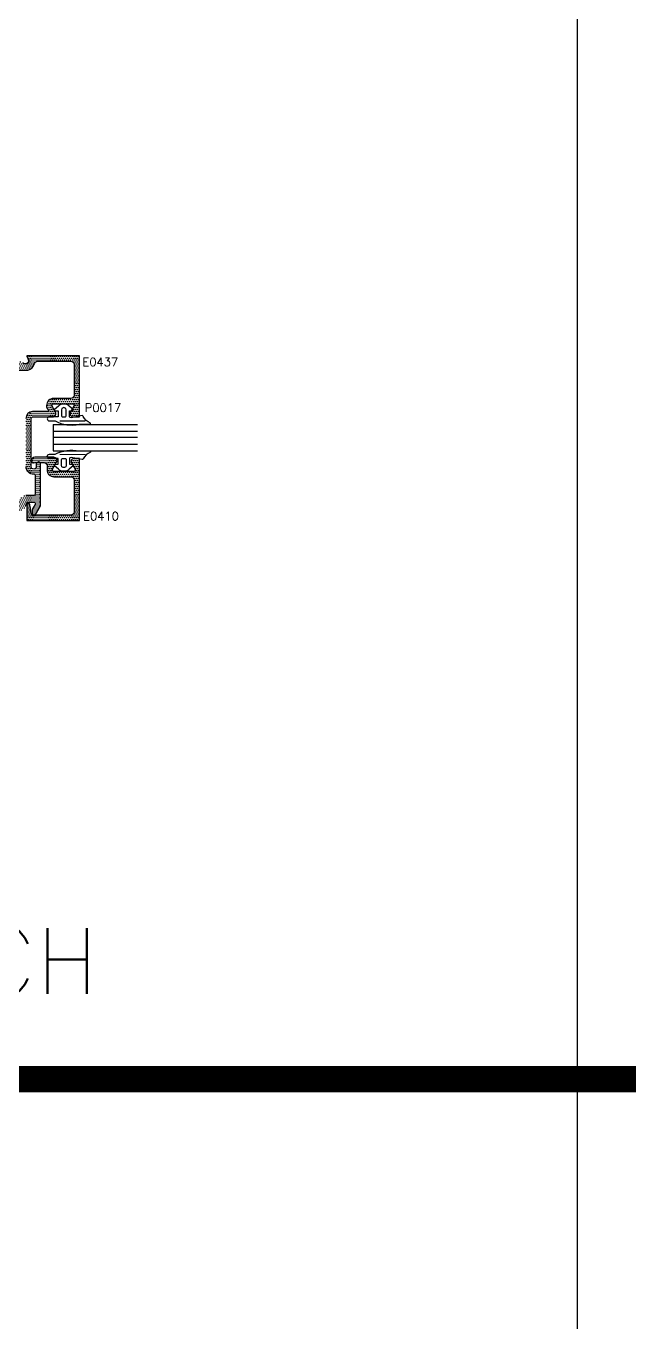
# Model space of a CAD drawing. Extents: x 0 to 130, y 0 to 90.
# Drawn here: x 53.81 to 59.54, y 57.57 to 69.9 of the extents above; entities that cross this region are included whole.
import ezdxf

# ---------------------------------------------------------------- set-up
doc = ezdxf.new("R2010")
doc.units = 0
doc.header["$MEASUREMENT"] = 0
doc.layers.get('0').update_dxf_attribs({"linetype": 'CONTINUOUS'})
for name, color, linetype in [('R-ANNO-TEXT', 6, 'CONTINUOUS'), ('R-DET1', 4, 'CONTINUOUS'), ('R-DET2', 2, 'CONTINUOUS'), ('R-PAT1', 5, 'CONTINUOUS'), ('TITLE', 7, 'CONTINUOUS')]:
    doc.layers.add(name, color=color, linetype=linetype)
doc.styles.get("Standard").update_dxf_attribs({"font": 'simplex'})
pattern_1 = [(0, (46.7444437061597, 61.86468328502473), (0.009375, 0.01875), [0, -0.01875])]

msp = doc.modelspace()

# ---------------------------------------------------------------- hatches: boundary and pattern name
at = {"layer": 'R-PAT1'}
h = msp.add_hatch(dxfattribs=at)
h.set_pattern_fill('DOTS', color=256, scale=0.3, style=0)
h.set_pattern_definition(pattern_1)
edge = h.paths.add_edge_path()
edge.add_line((53.89934703333492, 65.34596451137291), (53.87135733333492, 65.29748351137292))
edge.add_line((53.87135733333492, 65.29748351137292), (53.8713572169296, 65.25346551137292))
edge.add_arc((53.88635723333492, 65.25346551137292), 0.01500001640532567, 180.0000000000017, 330.0000361788715)
edge.add_line((53.89934763333492, 65.24596551137292), (53.94935693333492, 65.33258651137291))
edge.add_line((53.94935693333492, 65.33258651137292), (53.94935685241154, 65.72954751137293))
edge.add_arc((53.92935723333491, 65.72954751137291), 0.01999961907662406, 6.361230519997273e-12, 97.42321911392676)
edge.add_arc((53.92935646722647, 65.72954780000877), 0.01999923389363516, 97.42114952087478, 180.0008269124975)
edge.add_line((53.90935723333492, 65.72954751137291), (53.90935743333492, 65.70754851137292))
edge.add_arc((53.88435743333491, 65.70754851137292), 0.02500000000000124, -179.99770816882062, 0, ccw=False)
edge.add_line((53.85935743335492, 65.70754751137292), (53.85935733333492, 65.93796721137292))
edge.add_line((53.85935733333492, 65.93796721137292), (53.85935713333492, 66.16446481137292))
edge.add_arc((53.87435713333492, 66.16446481137292), 0.01499999999999968, 89.99999999999659, 179.9999999999966, ccw=False)
edge.add_line((53.87435713333492, 66.17946481137292), (54.06486313333492, 66.17946630056261))
edge.add_arc((54.06486313333492, 66.21046631137293), 0.03100001081031944, 270.0000000000016, 389.9999884644409)
edge.add_line((54.09170993333491, 66.22596631137291), (54.05937823333491, 66.28196481137292))
edge.add_arc((54.07236853333492, 66.28946481137292), 0.01499992980283641, 89.99999999999659, 210.0001548077412, ccw=False)
edge.add_line((54.07236853333492, 66.30446474117575), (54.25435727333492, 66.30446481137291))
edge.add_arc((54.25435727333492, 66.28946481137292), 0.01499999999999924, -30.000059314162513, 89.99999999999659, ccw=False)
edge.add_line((54.26734764662747, 66.28196479792493), (54.23501630109439, 66.22596636462802))
edge.add_arc((54.26186317333492, 66.21046631137293), 0.03100010000000128, 149.9999930530581, 270.0000000000032)
edge.add_line((54.26186317333492, 66.17946621137293), (54.31935733333491, 66.17946801137293))
edge.add_line((54.31935733333491, 66.17946801137292), (54.31935733333491, 66.76046551137291))
edge.add_line((54.31935733333491, 66.76046551137291), (53.81935733333491, 66.76046551137291))
edge.add_line((53.81935733333491, 66.76046551137291), (53.83314333333492, 66.72597254137291))
edge.add_arc((53.80435723333492, 66.71446789137292), 0.03099994394885958, -142.5250916519979, 21.784609248622417, ccw=False)
edge.add_line((53.7797550621495, 66.69560709346308), (53.75572983333492, 66.72656048137291))
edge.add_line((53.75572983333492, 66.72656048137291), (53.69074255949199, 66.6491099894204))
edge.add_arc((53.70223233333492, 66.63946711137292), 0.01500000000000109, 139.9946948706572, 270.0000000000068)
edge.add_line((53.70223233333492, 66.62446711137292), (53.82779794687775, 66.62447045937704))
edge.add_arc((53.80435732159745, 66.71446773441467), 0.09299985176187427, 284.5988618965204, 343.6051380217329)
edge.add_arc((53.92331523333492, 66.67946804137291), 0.03100000016533, 89.99999999999841, 163.6050192300906, ccw=False)
edge.add_line((53.92331523333492, 66.71046804153825), (54.23835748333492, 66.71046804137292))
edge.add_arc((54.23835748333492, 66.67946804137291), 0.03100000000000014, 1.848251019964664e-05, 90, ccw=False)
edge.add_line((54.26935748333491, 66.67946805137292), (54.26935748333491, 66.38546551137293))
edge.add_arc((54.23835748333492, 66.38546551137291), 0.03100000000000058, 269.9999630349812, 359.9999999999992, ccw=False)
edge.add_line((54.23835746333491, 66.35446551137292), (54.07236853333492, 66.35446480757999))
edge.add_arc((54.07236853333492, 66.28946481137292), 0.06499999620707753, 89.99999999999922, 180.245402995655)
edge.add_line((54.00736913333491, 66.28918641137292), (54.00736853333491, 66.27204691137293))
edge.add_line((54.00736853333492, 66.27204691137293), (54.03195203333492, 66.22946731137293))
edge.add_line((54.03195203333492, 66.22946731137291), (53.87435743333491, 66.2294648113729))
edge.add_arc((53.87435743333491, 66.16446481137292), 0.06499999999999861, 90.00000000000078, 180.0000000000008)
edge.add_line((53.80935743333492, 66.16446481137292), (53.80935701837603, 65.70754851137292))
edge.add_arc((53.87936042194178, 65.70754988744704), 0.07000340357927355, 180.0011262772362, 273.3696336210393)
edge.add_arc((53.88435743333492, 65.62269351137292), 0.01499997685864803, 1.5916157281026244e-12, 93.37247195563839, ccw=False)
edge.add_line((53.89935741019357, 65.62269351137292), (53.89935733333492, 65.44546651137291))
edge.add_arc((53.88435743333492, 65.44546651137291), 0.0149998999999994, -90, 1.5916157281026244e-12, ccw=False)
edge.add_line((53.88435743333492, 65.43046661137292), (53.80935733333492, 65.43046751137292))
edge.add_arc((53.80935733333492, 65.36846751137291), 0.06200000000000205, 89.99999999999754, 179.9999999999976)
edge.add_line((53.74735733333491, 65.36846751137291), (53.74735723333491, 65.34140951137292))
edge.add_arc((53.73235723333491, 65.34140951137292), 0.01500000000000057, -59.999272219169825, 1.5916157281026244e-12, ccw=False)
edge.add_line((53.73985739834036, 65.32841922558349), (53.66497500939106, 65.2851852025833))
edge.add_arc((53.67735733333492, 65.26346751137292), 0.02499960115201863, 119.6895913246472, 300.3387913391531)
edge.add_line((53.68998493333491, 65.24189151137291), (53.80185739834036, 65.30647722558348))
edge.add_arc((53.79435723333491, 65.31946751137292), 0.0150000000000004, 300.0007277808302, 360.0000000000016)
edge.add_line((53.80935723333491, 65.31946751137292), (53.80935723333491, 65.33746551137293))
edge.add_arc((53.84035723333491, 65.33746551137293), 0.03099999999999881, 90, 180.0000000000008, ccw=False)
edge.add_line((53.84035723333491, 65.36846551137292), (53.88635653333492, 65.36846351137292))
edge.add_arc((53.88635653333492, 65.35346451137292), 0.01499899999999865, -29.999772836727118, 89.99999999998983, ccw=False)
h = msp.add_hatch(dxfattribs=at)
h.set_pattern_fill('DOTS', color=256, scale=0.3, style=0)
h.set_pattern_definition(pattern_1)
edge = h.paths.add_edge_path()
edge.add_arc((53.87909833333492, 65.75677651137292), 0.01499981414418183, 179.9999999999966, 278.0502612881361)
edge.add_line((53.88119893333491, 65.74192451137291), (53.90409843333492, 65.74516051137292))
edge.add_line((53.90409843333492, 65.74516051137292), (53.98113723333492, 65.74516251137291))
edge.add_arc((53.98113723333492, 65.71416251137292), 0.03099999999999881, 0, 90, ccw=False)
edge.add_line((54.01213723333492, 65.71416251137292), (54.01213703870926, 65.67535051193883))
edge.add_arc((54.07713693333491, 65.67516151137292), 0.06500016940408794, 179.8334012032426, 270.1308104447154)
edge.add_line((54.07728533333491, 65.61016151137292), (54.23809856333492, 65.61016051137292))
edge.add_arc((54.23809856333492, 65.57916051137292), 0.03099999999999881, 0, 90, ccw=False)
edge.add_line((54.26909856333491, 65.57916051137292), (54.26909856333491, 65.27516351137291))
edge.add_arc((54.23809856333492, 65.27516351137291), 0.03099999999999969, -89.99999999999841, 1.5916157281026244e-12, ccw=False)
edge.add_line((54.23809856333492, 65.24416351137292), (53.87439193333492, 65.24416051137293))
edge.add_arc((53.87439193333492, 65.25916051137293), 0.01500000000000101, 186.9998441811648, 270.00000000000335, ccw=False)
edge.add_line((53.8595037360889, 65.25733251171106), (53.84898633132629, 65.34298949884811))
edge.add_arc((53.83409823333491, 65.34116151137292), 0.01499989999999979, 6.999844181159476, 179.9999999999983)
edge.add_line((53.81909833333491, 65.34116151137292), (53.81909843333491, 65.19416251137292))
edge.add_line((53.81909843333491, 65.19416251137292), (54.31909841073492, 65.19416251137292))
edge.add_line((54.31909841073492, 65.19416251137292), (54.31909841073492, 65.78516191137292))
edge.add_line((54.31909841073492, 65.78516191137292), (54.27179187333492, 65.78516350486274))
edge.add_arc((54.27179187333492, 65.75416351137292), 0.03099999348981308, 90.00000000000165, 210.0000069469469)
edge.add_line((54.24494509333492, 65.73866351137292), (54.27727684333492, 65.68266151137291))
edge.add_arc((54.26428645333492, 65.67516151137292), 0.01500000774506919, -89.99996180282011, 29.999982919687795, ccw=False)
edge.add_line((54.26428646333492, 65.66016150362785), (54.07713693333492, 65.6601615113729))
edge.add_arc((54.07713693333492, 65.67516151137292), 0.01500000000000057, 150.0000361788763, 270.00000000000676, ccw=False)
edge.add_line((54.06414654754235, 65.68266150317027), (54.10225173736936, 65.74866156678007))
edge.add_arc((54.07540503333492, 65.76416191137292), 0.03100009999999991, 329.9993712869268, 449.9999999999968)
edge.add_line((54.07540503333492, 65.79516201137292), (53.89509863333492, 65.79516191137293))
edge.add_arc((53.89509870404587, 65.76416174066158), 0.03100017071142496, 90.00013069086422, 179.9996844843306)
edge.add_line((53.86409853333491, 65.76416191137292), (53.86409853333491, 65.75677651137292))

# ---------------------------------------------------------------- linework, layer by layer
at = {"layer": 'R-DET1'}
for points in [[(53.89934703333492, 65.34596451137291), (53.87135733333492, 65.29748351137292), (53.87135721692959, 65.25346551137292, 0.7673272387856587), (53.89934763333492, 65.24596551137292), (53.94935693333492, 65.33258651137292), (53.94935685241154, 65.72954751137291, 0.4526903691078097), (53.92677333333491, 65.74937951137292, 0.3767703072594911), (53.90935723333492, 65.72954751137291), (53.90935743333492, 65.70754851137292, -0.9999800002000091), (53.85935743335492, 65.70754751137292), (53.85935733333492, 65.93796721137292), (53.85935713333492, 66.16446481137292, -0.414213562373095), (53.87435713333492, 66.17946481137292), (54.06486313333492, 66.1794663005626, 0.5773502020784552), (54.09170993333491, 66.22596631137291), (54.05937823333491, 66.28196481137292, -0.5773511698249314), (54.07236853333492, 66.30446474117575), (54.25435727333492, 66.30446481137292, -0.57735061426548), (54.26734764662747, 66.28196479792493), (54.23501630109439, 66.22596636462802, 0.5773503096053206), (54.26186317333492, 66.17946621137293), (54.31935733333491, 66.17946801137292), (54.31935733333491, 66.76046551137291), (53.81935733333491, 66.76046551137291), (53.83314333333492, 66.72597254137293, -0.8716619961154112), (53.7797550621495, 66.69560709346308)], [(53.70223233333492, 66.62446711137292), (53.82779794687775, 66.62447045937704, 0.263307311594275), (53.89357573333491, 66.68821802137292, -0.3326800485319401), (53.92331523333492, 66.71046804153825), (54.23835748333492, 66.71046804137292, -0.4142134678914145), (54.26935748333491, 66.67946805137292), (54.26935748333491, 66.38546551137291, -0.414213751336475), (54.23835746333491, 66.35446551137292), (54.07236853333492, 66.35446480758, 0.4154686075962968), (54.00736913333491, 66.28918641137292), (54.00736853333492, 66.27204691137293), (54.03195203333492, 66.22946731137291), (53.87435743333491, 66.22946481137292, 0.414213562373095), (53.80935743333492, 66.16446481137292)], [(53.86409851919073, 65.75677651137292, 0.455991135179026), (53.88119893333491, 65.74192451137291), (53.90409843333492, 65.74516051137292), (53.98113723333492, 65.74516251137291, -0.414213562373095), (54.01213723333492, 65.71416251137292), (54.01213703870926, 65.67535051193883, 0.4157347223605668), (54.07728533333491, 65.61016151137292), (54.23809856333492, 65.61016051137292, -0.414213562373095), (54.26909856333491, 65.57916051137292), (54.26909856333491, 65.27516351137292, -0.414213562373095), (54.23809856333492, 65.24416351137292), (53.87439193333492, 65.24416051137293, -0.3788668861742498), (53.8595037360889, 65.25733251171106), (53.84898633132628, 65.34298949884811, 0.9407073484462662), (53.81909833333491, 65.34116151137292), (53.81909843333491, 65.19416251137292), (54.31909841073492, 65.19416251137292), (54.31909841073492, 65.78516191137292), (54.27179187333492, 65.78516350486274, 0.5773503096053217), (54.24494509333492, 65.73866351137292), (54.27727684333492, 65.68266151137291, -0.5773499475982407), (54.26428646333492, 65.66016150362785), (54.07713693333492, 65.66016151137292, -0.5773500587095051), (54.06414654754235, 65.68266150317027), (54.10225173736935, 65.74866156678006, 0.5773539268997976), (54.07540503333492, 65.79516201137292), (53.89509863333492, 65.79516191137292, 0.4142112813889879), (53.86409853333491, 65.76416191137292), (53.86409853333492, 65.75677651137292)], [(53.80935701837603, 65.70754851137292, 0.4315399387032696), (53.88347503333492, 65.63766751137291, -0.4315604592530941), (53.89935741019357, 65.62269351137292), (53.89935733333492, 65.44546651137291, -0.414213562373095), (53.88435743333492, 65.43046661137292), (53.80935733333492, 65.43046751137292, 0.414213562373095)], [(53.80935723333491, 65.33746551137291, -0.414213562373095), (53.84035723333491, 65.36846551137292), (53.88635653333492, 65.36846351137292, -0.5773489476079768), (53.8993460780998, 65.34596506287312)]]:
    msp.add_lwpolyline(points, format="xyb", dxfattribs=at)
at = {"layer": 'R-DET2'}
for p, q in [((54.06922787203492, 66.10731496137292), (54.06922787203492, 65.85731496137292)), ((54.06922787203492, 66.10731496137292), (54.87136170238065, 66.1073145501063)), ((54.06922787203492, 66.04481496137292), (54.87136170238065, 66.04481450301088)), ((54.87136170238065, 65.98231460486909), (54.06922787203492, 65.98231496137292)), ((54.06922787203492, 65.91981496137292), (54.87136170238065, 65.91981450301088)), ((54.06922787203492, 65.85731496137292), (54.87136170238065, 65.8573145501063))]:
    msp.add_line(p, q, dxfattribs=at)
for points in [[(54.31603388561347, 66.1093336655333), (54.41414245749607, 66.1093336655333, 0.477037012448265), (54.42392351678592, 66.12141474197794, -0.1690634905219287), (54.35501732612572, 66.1833703326513, 0.3788088368526451), (54.3443647094084, 66.19125120318756), (54.23904807423639, 66.17203719152933, -0.3462419148266733), (54.22317651680891, 66.18199913851024), (54.22317651680891, 66.23608605349955), (54.25337376275089, 66.23719691857747, 0.6086559015379466), (54.25877712970961, 66.25034165946677), (54.22222449111, 66.28265233031449, 0.3786170875212405), (54.11912854250782, 66.28265233031449), (54.08257590390822, 66.25034165946677, 0.6086559015379387), (54.08797927086693, 66.23719691857747), (54.11817651680891, 66.23608605349955), (54.11817651680891, 66.18108605349954), (54.03317651680891, 66.18108605349954, 0.9999999999999999), (54.03317651680891, 66.14108605349955), (54.08821602407657, 66.14108605349955, 0.1753644488707544)], [(54.16317651680891, 66.2671334285961, 0.341998713119647), (54.14817651680891, 66.24776851186506), (54.14817651680891, 66.18908605349955, 0.414213562373095), (54.15617651680891, 66.18108605349954), (54.18517651680891, 66.18108605349954, 0.4142135623730958), (54.19317651680891, 66.18908605349955), (54.19317651680891, 66.24776851186506, 0.341998713119647), (54.17817651680891, 66.2671334285961, 0.1270166537925822)], [(54.31603377270788, 65.85529603782953), (54.41414234459045, 65.85529595062194, -0.477037012448265), (54.42392339314156, 65.84321486548302, 0.1690634905219287), (54.35501714740977, 65.78125933605962, -0.3788088368526451), (54.34436452368723, 65.77337847499234), (54.23904790559438, 65.79259258026534, 0.3462419148266733), (54.22317633931185, 65.78263064739248), (54.22317629123461, 65.72854373240318), (54.25337353618914, 65.72743284048327, -0.6086559015379466), (54.25877689146364, 65.71428809479099), (54.22222422414346, 65.68197745643451, -0.3786170875212405), (54.11912827554133, 65.68197754807532), (54.08257566566233, 65.71428825141426, -0.6086559015379387), (54.08797904430524, 65.72743298750056), (54.11817629123465, 65.7285438257365), (54.11817634012353, 65.78354382573647), (54.03317634012356, 65.783543901292, -0.9999999999999999), (54.0331763756791, 65.823543901292), (54.08821588294674, 65.823543852368, -0.1753644488707544)], [(54.16317626363697, 65.69749641063996, -0.341998713119647), (54.14817628085023, 65.71686134070433), (54.1481763330124, 65.77554379906982, -0.414213562373095), (54.15617634012351, 65.7835437919587), (54.1851763401235, 65.78354376618094, -0.4142135623730958), (54.19317633301239, 65.77554375906983), (54.19317628085022, 65.71686130070434, -0.341998713119647), (54.17817626363696, 65.69749639730664, -0.1270166537925822)]]:
    msp.add_lwpolyline(points, format="xyb", close=True, dxfattribs=at)
for points in [[(54.1323663073877, 66.14108605349955), (54.37214234504387, 66.1413336655333)], [(54.13236616625785, 65.82354381312331), (54.37214220369383, 65.82329598795536)]]:
    msp.add_lwpolyline(points, dxfattribs=at)
at = {"layer": 'TITLE'}
msp.add_line((59.04927494584901, 89.87895019504157), (59.04927494584901, 14.87895019504157), dxfattribs=at)
at = {"layer": 'TITLE', "const_width": 0.25}
msp.add_lwpolyline([(0.25, 59.87895019504157), (122.9080004981786, 59.87895019504157)], dxfattribs=at)

# ---------------------------------------------------------------- texts
msp.add_text('090DRJBNSCH', height=0.625).set_placement((48.49790978528078, 60.68916420946874))
at = {"layer": 'R-ANNO-TEXT', "char_height": 0.08, "attachment_point": 4}
for s, insert in [('\\A1;E0437', (54.34750695582484, 66.70210345090321)), ('\\A1;P0017', (54.3698979545779, 66.26622265111581)), ('\\A1;E0410', (54.35416447604005, 65.23508432311253))]:
    msp.add_mtext(s, dxfattribs=dict(at, insert=insert))

doc.saveas('drawing.dxf')
